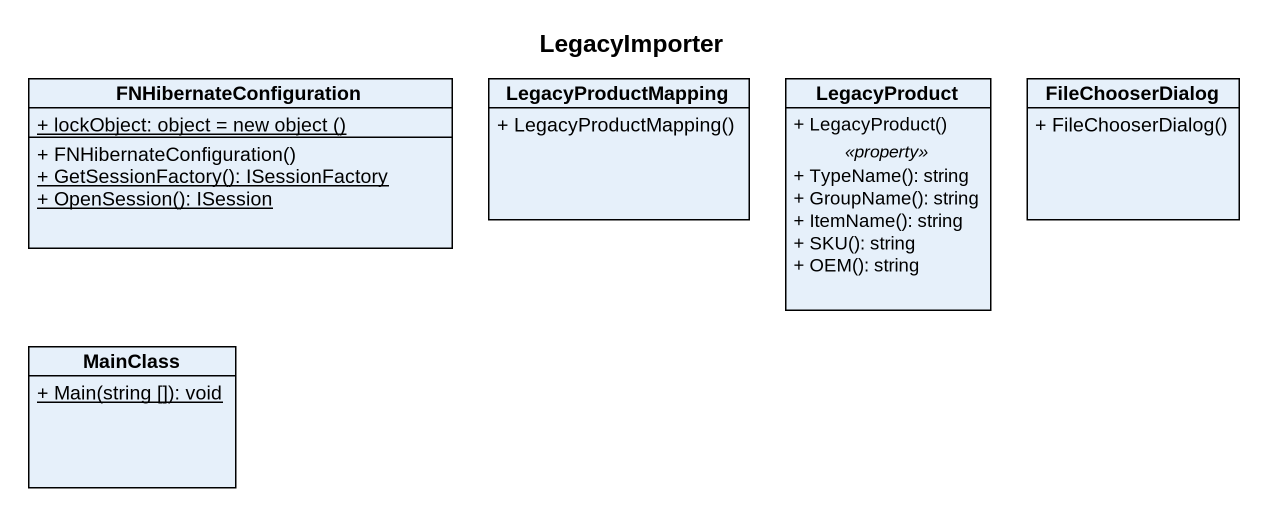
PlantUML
@startuml
title LegacyImporter
hide circle
hide empty members
skinparam classAttributeIconSize 0
class FNHibernateConfiguration {
  {static} {field} + lockObject: object = new object ()
  + FNHibernateConfiguration()
  {static} + GetSessionFactory(): ISessionFactory
  {static} + OpenSession(): ISession
}
class LegacyProductMapping {
  + LegacyProductMapping()
}
class LegacyProduct {
  + LegacyProduct()
  .. <<property>> ..
  + TypeName(): string
  + GroupName(): string
  + ItemName(): string
  + SKU(): string
  + OEM(): string
}
class FileChooserDialog {
  + FileChooserDialog()
}
class MainClass {
  {static} + Main(string []): void
}
@enduml
